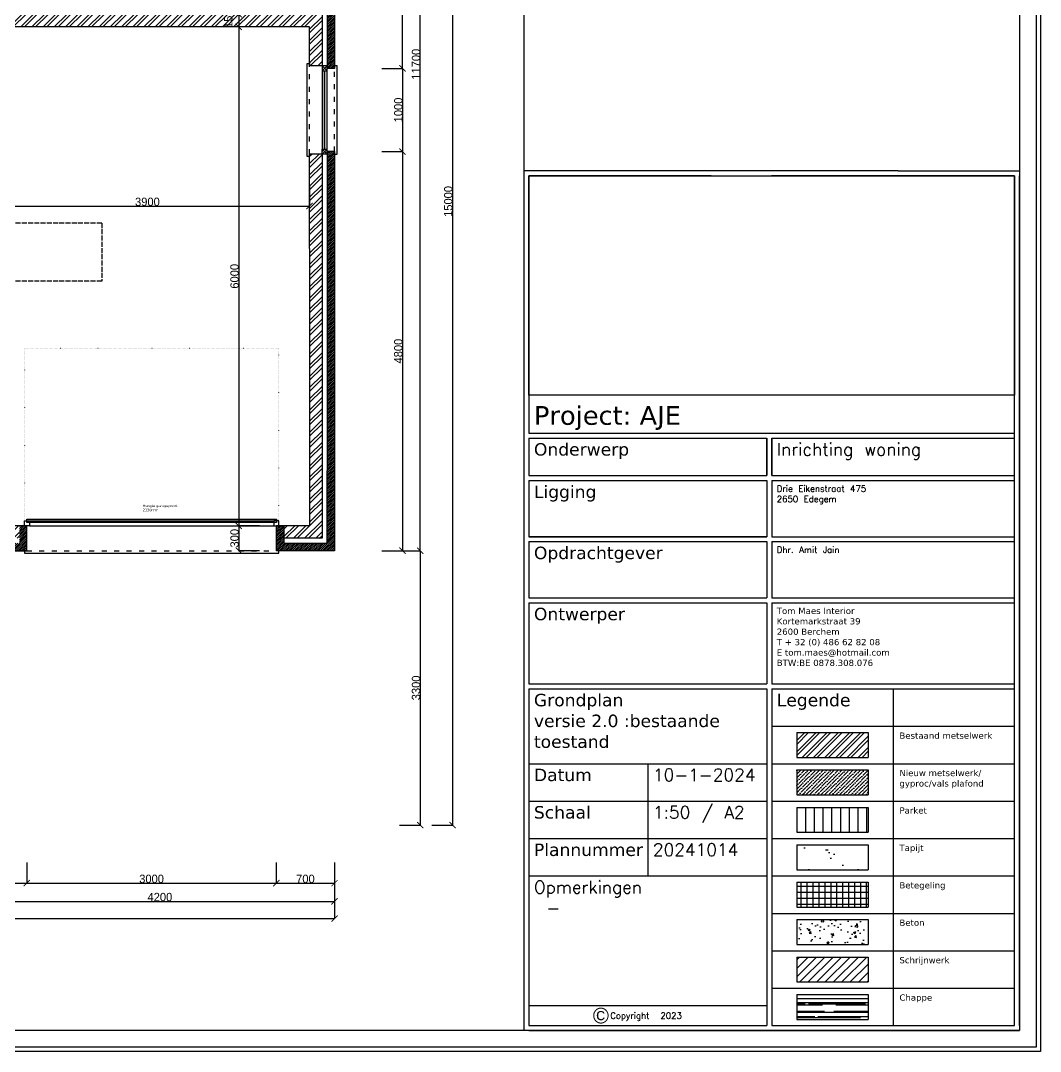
# Model space of a CAD drawing. Header units: millimetres. Extents: x -153917 to -31303, y -39726 to 31262.
# Drawn here: x -66977 to -54714, y 10551 to 22947 of the extents above; entities that cross this region are included whole.
import ezdxf

# ---------------------------------------------------------------- set-up
doc = ezdxf.new("R2010")
doc.units = ezdxf.units.MM
doc.header["$LTSCALE"] = 5
for name, pattern in [('ACAD_ISO02W100', [15, 12, -3]), ('ACAD_ISO03W100', [30, 12, -18]), ('ACAD_ISO07W100', [3, 0, -3])]:
    doc.linetypes.add(name, pattern=pattern)
for name, color, linetype in [('Bemating', 1, 'Continuous'), ('Deuren', 8, 'Continuous'), ('invulling muren', 252, 'Continuous'), ('KADER', 7, 'Continuous'), ('Meubel', 8, 'Continuous'), ('muren', 7, 'Continuous'), ('ramen', 8, 'Continuous'), ('Tekst', 7, 'Continuous')]:
    doc.layers.add(name, color=color, linetype=linetype)
doc.layers.add('parket', color=7, linetype='Continuous', true_color=0xe6d6b7)
doc.layers.add('verre', color=4, linetype='Continuous', lineweight=0)
doc.styles.add('Arial', font='txt.shx')
doc.styles.add('Geneva', font='')
doc.styles.get('Geneva').set_extended_font_data('Geneva')
doc.dimstyles.new('ISO-25', dxfattribs={"dimtxt": 100, "dimasz": 25, "dimexe": 1.25, "dimexo": 0.625, "dimtad": 1, "dimtxsty": 'Standard', "dimblk": 'ARCHTICK', "dimcen": 2.5, "dimse1": 1, "dimse2": 1, "dimadec": 0, "dimazin": 0, "dimtfac": 1, "dimtmove": 0, "dimatfit": 3, "dimfxl": 1, "dimarcsym": 0})
picture_1 = doc.add_image_def('image1.jpg', size_in_pixel=(1986, 897))

# ---------------------------------------------------------------- blocks, each defined once
blk = doc.blocks.new('_ArchTick')
at = {"color": 0, "linetype": 'ByBlock', "const_width": 0.15}
blk.add_lwpolyline([(-0.5, -0.5), (0.5, 0.5)], dxfattribs=at)
blk = doc.blocks.new('*D361')
at = {"layer": 'Bemating', "color": 0, "lineweight": -2, "transparency": 16777216}
for p, q in [((-80402, 12398), (-80402, 12147)), ((-63202, 12398), (-63202, 12147)), ((-80402, 12148), (-63202, 12148))]:
    blk.add_line(p, q, dxfattribs=at)
at = {"layer": 'Defpoints', "color": 0, "transparency": 16777216}
for p in [(-80402, 23638), (-63202, 20358), (-63202, 12148)]:
    blk.add_point(p, dxfattribs=at)
at = {"layer": 'Bemating', "color": 0, "lineweight": -2, "transparency": 16777216, "xscale": 75, "yscale": 75, "zscale": 75, "rotation": 180}
blk.add_blockref('_ArchTick', (-80402, 12148), dxfattribs=at)
at = {"layer": 'Bemating', "color": 0, "lineweight": -2, "transparency": 16777216, "xscale": 75, "yscale": 75, "zscale": 75}
blk.add_blockref('_ArchTick', (-63202, 12148), dxfattribs=at)
at = {"layer": 'Bemating', "color": 0, "transparency": 16777216, "insert": (-71802, 12199), "char_height": 100, "attachment_point": 5, "style": 'Geneva'}
blk.add_mtext('17200', dxfattribs=at)
blk = doc.blocks.new('*D362')
at = {"layer": 'Bemating', "color": 0, "lineweight": -2, "transparency": 16777216}
for p, q in [((-67402, 12605), (-67402, 12354)), ((-63202, 12605), (-63202, 12354)), ((-67402, 12355), (-63202, 12355))]:
    blk.add_line(p, q, dxfattribs=at)
at = {"layer": 'Defpoints', "color": 0, "transparency": 16777216}
for p in [(-63202, 17534), (-67402, 13272), (-63202, 12355)]:
    blk.add_point(p, dxfattribs=at)
at = {"layer": 'Bemating', "color": 0, "lineweight": -2, "transparency": 16777216, "xscale": 75, "yscale": 75, "zscale": 75, "rotation": 180}
blk.add_blockref('_ArchTick', (-67402, 12355), dxfattribs=at)
at = {"layer": 'Bemating', "color": 0, "lineweight": -2, "transparency": 16777216, "xscale": 75, "yscale": 75, "zscale": 75}
blk.add_blockref('_ArchTick', (-63202, 12355), dxfattribs=at)
at = {"layer": 'Bemating', "color": 0, "transparency": 16777216, "insert": (-65302, 12406), "char_height": 100, "attachment_point": 5, "style": 'Geneva'}
blk.add_mtext('4200', dxfattribs=at)
blk = doc.blocks.new('*D363')
at = {"layer": 'Bemating', "color": 0, "lineweight": -2, "transparency": 16777216}
for p, q in [((-62421, 16572), (-62170, 16572)), ((-62171, 16572), (-62171, 13272)), ((-62421, 13272), (-62170, 13272))]:
    blk.add_line(p, q, dxfattribs=at)
at = {"layer": 'Defpoints', "color": 0, "transparency": 16777216}
for p in [(-63202, 16572), (-67402, 13272), (-62171, 13272)]:
    blk.add_point(p, dxfattribs=at)
at = {"layer": 'Bemating', "color": 0, "lineweight": -2, "transparency": 16777216, "xscale": 75, "yscale": 75, "zscale": 75}
for p, rotation in [((-62171, 16572), 90), ((-62171, 13272), 270)]:
    blk.add_blockref('_ArchTick', p, dxfattribs=dict(at, rotation=rotation))
at = {"layer": 'Bemating', "color": 0, "transparency": 16777216, "insert": (-62222, 14922), "char_height": 100, "attachment_point": 5, "rotation": 90, "style": 'Geneva'}
blk.add_mtext('3300', dxfattribs=at)
blk = doc.blocks.new('*D369')
at = {"layer": 'Bemating', "color": 0, "lineweight": -2, "transparency": 16777216}
for p, q in [((-62635, 22372), (-62383, 22372)), ((-62385, 22372), (-62385, 21372)), ((-62635, 21372), (-62383, 21372))]:
    blk.add_line(p, q, dxfattribs=at)
at = {"layer": 'Defpoints', "color": 0, "transparency": 16777216}
for p in [(-63202, 22372), (-63202, 21372), (-62385, 21372)]:
    blk.add_point(p, dxfattribs=at)
at = {"layer": 'Bemating', "color": 0, "lineweight": -2, "transparency": 16777216, "xscale": 75, "yscale": 75, "zscale": 75}
for p, rotation in [((-62385, 22372), 90), ((-62385, 21372), 270)]:
    blk.add_blockref('_ArchTick', p, dxfattribs=dict(at, rotation=rotation))
at = {"layer": 'Bemating', "color": 0, "transparency": 16777216, "insert": (-62435, 21872), "char_height": 100, "attachment_point": 5, "rotation": 90, "style": 'Geneva'}
blk.add_mtext('1000', dxfattribs=at)
blk = doc.blocks.new('*D370')
at = {"layer": 'Bemating', "color": 0, "lineweight": -2, "transparency": 16777216}
for p, q in [((-62635, 21372), (-62383, 21372)), ((-62385, 21372), (-62385, 16572)), ((-62635, 16572), (-62383, 16572))]:
    blk.add_line(p, q, dxfattribs=at)
at = {"layer": 'Defpoints', "color": 0, "transparency": 16777216}
for p in [(-63202, 21372), (-63202, 16572), (-62385, 16572)]:
    blk.add_point(p, dxfattribs=at)
at = {"layer": 'Bemating', "color": 0, "lineweight": -2, "transparency": 16777216, "xscale": 75, "yscale": 75, "zscale": 75}
for p, rotation in [((-62385, 21372), 90), ((-62385, 16572), 270)]:
    blk.add_blockref('_ArchTick', p, dxfattribs=dict(at, rotation=rotation))
at = {"layer": 'Bemating', "color": 0, "transparency": 16777216, "insert": (-62435, 18972), "char_height": 100, "attachment_point": 5, "rotation": 90, "style": 'Geneva'}
blk.add_mtext('4800', dxfattribs=at)
blk = doc.blocks.new('*D374')
at = {"layer": 'Bemating', "color": 0, "lineweight": -2, "transparency": 16777216}
for p, q in [((-62421, 28272), (-62170, 28272)), ((-62171, 16572), (-62171, 28272)), ((-62421, 16572), (-62170, 16572))]:
    blk.add_line(p, q, dxfattribs=at)
at = {"layer": 'Defpoints', "color": 0, "transparency": 16777216}
for p in [(-63202, 28272), (-62171, 28272), (-63202, 16572)]:
    blk.add_point(p, dxfattribs=at)
at = {"layer": 'Bemating', "color": 0, "lineweight": -2, "transparency": 16777216, "xscale": 75, "yscale": 75, "zscale": 75}
for p, rotation in [((-62171, 28272), 90), ((-62171, 16572), 270)]:
    blk.add_blockref('_ArchTick', p, dxfattribs=dict(at, rotation=rotation))
at = {"layer": 'Bemating', "color": 0, "transparency": 16777216, "insert": (-62222, 22422), "char_height": 100, "attachment_point": 5, "rotation": 90, "style": 'Geneva'}
blk.add_mtext('11700', dxfattribs=at)
blk = doc.blocks.new('*D375')
at = {"layer": 'Bemating', "color": 0, "lineweight": -2, "transparency": 16777216}
for p, q in [((-62033, 28272), (-61782, 28272)), ((-61783, 28272), (-61783, 13272)), ((-62033, 13272), (-61782, 13272))]:
    blk.add_line(p, q, dxfattribs=at)
at = {"layer": 'Defpoints', "color": 0, "transparency": 16777216}
for p in [(-63202, 28272), (-67402, 13272), (-61783, 13272)]:
    blk.add_point(p, dxfattribs=at)
at = {"layer": 'Bemating', "color": 0, "lineweight": -2, "transparency": 16777216, "xscale": 75, "yscale": 75, "zscale": 75}
for p, rotation in [((-61783, 28272), 90), ((-61783, 13272), 270)]:
    blk.add_blockref('_ArchTick', p, dxfattribs=dict(at, rotation=rotation))
at = {"layer": 'Bemating', "color": 0, "transparency": 16777216, "insert": (-61834, 20772), "char_height": 100, "attachment_point": 5, "rotation": 90, "style": 'Geneva'}
blk.add_mtext('15000', dxfattribs=at)
blk = doc.blocks.new('*D436')
at = {"layer": 'Bemating', "color": 0, "lineweight": -2, "transparency": 16777216}
for p, q in [((-64104, 23022), (-64355, 23022)), ((-64354, 23022), (-64354, 22872)), ((-64104, 22872), (-64355, 22872))]:
    blk.add_line(p, q, dxfattribs=at)
at = {"layer": 'Defpoints', "color": 0, "transparency": 16777216}
for p in [(-63502, 23022), (-64354, 22872), (-63502, 22872)]:
    blk.add_point(p, dxfattribs=at)
at = {"layer": 'Bemating', "color": 0, "lineweight": -2, "transparency": 16777216, "xscale": 75, "yscale": 75, "zscale": 75}
for p, rotation in [((-64354, 23022), 90), ((-64354, 22872), 270)]:
    blk.add_blockref('_ArchTick', p, dxfattribs=dict(at, rotation=rotation))
at = {"layer": 'Bemating', "color": 0, "transparency": 16777216, "insert": (-64479, 22970), "char_height": 100, "attachment_point": 5, "rotation": 90, "style": 'Geneva'}
blk.add_mtext('150', dxfattribs=at)
blk = doc.blocks.new('*D437')
at = {"layer": 'Bemating', "color": 0, "lineweight": -2, "transparency": 16777216}
for p, q in [((-64104, 22872), (-64355, 22872)), ((-64354, 22872), (-64354, 16872)), ((-64104, 16872), (-64355, 16872))]:
    blk.add_line(p, q, dxfattribs=at)
at = {"layer": 'Defpoints', "color": 0, "transparency": 16777216}
for p in [(-63502, 22872), (-64354, 16872), (-63502, 16872)]:
    blk.add_point(p, dxfattribs=at)
at = {"layer": 'Bemating', "color": 0, "lineweight": -2, "transparency": 16777216, "xscale": 75, "yscale": 75, "zscale": 75}
for p, rotation in [((-64354, 22872), 90), ((-64354, 16872), 270)]:
    blk.add_blockref('_ArchTick', p, dxfattribs=dict(at, rotation=rotation))
at = {"layer": 'Bemating', "color": 0, "transparency": 16777216, "insert": (-64404, 19872), "char_height": 100, "attachment_point": 5, "rotation": 90, "style": 'Geneva'}
blk.add_mtext('6000', dxfattribs=at)
blk = doc.blocks.new('*D438')
at = {"layer": 'Bemating', "color": 0, "lineweight": -2, "transparency": 16777216}
for p, q in [((-64104, 16872), (-64355, 16872)), ((-64354, 16872), (-64354, 16572)), ((-64104, 16572), (-64355, 16572))]:
    blk.add_line(p, q, dxfattribs=at)
at = {"layer": 'Defpoints', "color": 0, "transparency": 16777216}
for p in [(-63502, 16872), (-64354, 16572), (-63202, 16572)]:
    blk.add_point(p, dxfattribs=at)
at = {"layer": 'Bemating', "color": 0, "lineweight": -2, "transparency": 16777216, "xscale": 75, "yscale": 75, "zscale": 75}
for p, rotation in [((-64354, 16872), 90), ((-64354, 16572), 270)]:
    blk.add_blockref('_ArchTick', p, dxfattribs=dict(at, rotation=rotation))
at = {"layer": 'Bemating', "color": 0, "transparency": 16777216, "insert": (-64404, 16722), "char_height": 100, "attachment_point": 5, "rotation": 90, "style": 'Geneva'}
blk.add_mtext('300', dxfattribs=at)
blk = doc.blocks.new('*D439')
at = {"layer": 'Bemating', "color": 0, "lineweight": -2, "transparency": 16777216}
for p, q in [((-67402, 12824), (-67402, 12573)), ((-66902, 12824), (-66902, 12573)), ((-67402, 12574), (-66902, 12574))]:
    blk.add_line(p, q, dxfattribs=at)
at = {"layer": 'Defpoints', "color": 0, "transparency": 16777216}
for p in [(-66902, 16572), (-67402, 13272), (-66902, 12574)]:
    blk.add_point(p, dxfattribs=at)
at = {"layer": 'Bemating', "color": 0, "lineweight": -2, "transparency": 16777216, "xscale": 75, "yscale": 75, "zscale": 75, "rotation": 180}
blk.add_blockref('_ArchTick', (-67402, 12574), dxfattribs=at)
at = {"layer": 'Bemating', "color": 0, "lineweight": -2, "transparency": 16777216, "xscale": 75, "yscale": 75, "zscale": 75}
blk.add_blockref('_ArchTick', (-66902, 12574), dxfattribs=at)
at = {"layer": 'Bemating', "color": 0, "transparency": 16777216, "insert": (-67152, 12625), "char_height": 100, "attachment_point": 5, "style": 'Geneva'}
blk.add_mtext('500', dxfattribs=at)
blk = doc.blocks.new('*D440')
at = {"layer": 'Bemating', "color": 0, "lineweight": -2, "transparency": 16777216}
for p, q in [((-66902, 12824), (-66902, 12573)), ((-63902, 12824), (-63902, 12573)), ((-66902, 12574), (-63902, 12574))]:
    blk.add_line(p, q, dxfattribs=at)
at = {"layer": 'Defpoints', "color": 0, "transparency": 16777216}
for p in [(-66902, 16572), (-63902, 16572), (-63902, 12574)]:
    blk.add_point(p, dxfattribs=at)
at = {"layer": 'Bemating', "color": 0, "lineweight": -2, "transparency": 16777216, "xscale": 75, "yscale": 75, "zscale": 75, "rotation": 180}
blk.add_blockref('_ArchTick', (-66902, 12574), dxfattribs=at)
at = {"layer": 'Bemating', "color": 0, "lineweight": -2, "transparency": 16777216, "xscale": 75, "yscale": 75, "zscale": 75}
blk.add_blockref('_ArchTick', (-63902, 12574), dxfattribs=at)
at = {"layer": 'Bemating', "color": 0, "transparency": 16777216, "insert": (-65402, 12625), "char_height": 100, "attachment_point": 5, "style": 'Geneva'}
blk.add_mtext('3000', dxfattribs=at)
blk = doc.blocks.new('*D441')
at = {"layer": 'Bemating', "color": 0, "lineweight": -2, "transparency": 16777216}
for p, q in [((-63902, 12824), (-63902, 12573)), ((-63202, 12824), (-63202, 12573)), ((-63902, 12574), (-63202, 12574))]:
    blk.add_line(p, q, dxfattribs=at)
at = {"layer": 'Defpoints', "color": 0, "transparency": 16777216}
for p in [(-63902, 16572), (-63202, 16572), (-63202, 12574)]:
    blk.add_point(p, dxfattribs=at)
at = {"layer": 'Bemating', "color": 0, "lineweight": -2, "transparency": 16777216, "xscale": 75, "yscale": 75, "zscale": 75, "rotation": 180}
blk.add_blockref('_ArchTick', (-63902, 12574), dxfattribs=at)
at = {"layer": 'Bemating', "color": 0, "lineweight": -2, "transparency": 16777216, "xscale": 75, "yscale": 75, "zscale": 75}
blk.add_blockref('_ArchTick', (-63202, 12574), dxfattribs=at)
at = {"layer": 'Bemating', "color": 0, "transparency": 16777216, "insert": (-63552, 12625), "char_height": 100, "attachment_point": 5, "style": 'Geneva'}
blk.add_mtext('700', dxfattribs=at)
blk = doc.blocks.new('*D495')
at = {"layer": 'Bemating', "color": 0, "lineweight": -2, "transparency": 16777216}
for p, q in [((-63502, 20967), (-63502, 20716)), ((-67402, 20467), (-67402, 20718)), ((-67402, 20717), (-63502, 20717))]:
    blk.add_line(p, q, dxfattribs=at)
at = {"layer": 'Defpoints', "color": 0, "transparency": 16777216}
for p in [(-63502, 22872), (-63502, 20717), (-67402, 18899)]:
    blk.add_point(p, dxfattribs=at)
at = {"layer": 'Bemating', "color": 0, "lineweight": -2, "transparency": 16777216, "xscale": 75, "yscale": 75, "zscale": 75, "rotation": 180}
blk.add_blockref('_ArchTick', (-67402, 20717), dxfattribs=at)
at = {"layer": 'Bemating', "color": 0, "lineweight": -2, "transparency": 16777216, "xscale": 75, "yscale": 75, "zscale": 75}
blk.add_blockref('_ArchTick', (-63502, 20717), dxfattribs=at)
at = {"layer": 'Bemating', "color": 0, "transparency": 16777216, "insert": (-65452, 20767), "char_height": 100, "attachment_point": 5, "style": 'Geneva'}
blk.add_mtext('3900', dxfattribs=at)
blk = doc.blocks.new('*D568')
at = {"layer": 'Bemating', "color": 0, "lineweight": -2, "transparency": 16777216}
for p, q in [((-62635, 25072), (-62383, 25072)), ((-62385, 22372), (-62385, 25072)), ((-62635, 22372), (-62383, 22372))]:
    blk.add_line(p, q, dxfattribs=at)
at = {"layer": 'Defpoints', "color": 0, "transparency": 16777216}
for p in [(-63247, 25072), (-62385, 25072), (-63202, 22372)]:
    blk.add_point(p, dxfattribs=at)
at = {"layer": 'Bemating', "color": 0, "lineweight": -2, "transparency": 16777216, "xscale": 75, "yscale": 75, "zscale": 75}
for p, rotation in [((-62385, 25072), 90), ((-62385, 22372), 270)]:
    blk.add_blockref('_ArchTick', p, dxfattribs=dict(at, rotation=rotation))
at = {"layer": 'Bemating', "color": 0, "transparency": 16777216, "insert": (-62435, 23722), "char_height": 100, "attachment_point": 5, "rotation": 90, "style": 'Geneva'}
blk.add_mtext('2700', dxfattribs=at)

msp = doc.modelspace()

# ---------------------------------------------------------------- hatches: boundary and pattern name
at = {"layer": 'invulling muren'}
h = msp.add_hatch(dxfattribs=at)
h.set_pattern_fill('ANSI31', color=256, scale=5)
h.paths.add_polyline_path([(-79351.814, 25071.817), (-80401.814, 25071.817), (-80401.814, 23787.817), (-80401.814, 23637.817), (-80401.814, 22671.817), (-80311.814, 22671.817), (-80311.814, 22701.817), (-80311.814, 23787.817), (-80311.814, 24981.817), (-79351.814, 24981.817)])
h.paths.add_polyline_path([(-80311.814, 21671.817), (-80401.814, 21671.817), (-80401.814, 19461.817), (-80311.814, 19461.817), (-80311.814, 19491.817)])
h.paths.add_polyline_path([(-80311.814, 18461.817), (-80401.814, 18461.817), (-80401.814, 16071.817), (-79301.814, 16071.817), (-79301.814, 16161.817), (-79331.814, 16161.817), (-80311.814, 16161.817)])
h.paths.add_polyline_path([(-77201.814, 16161.817), (-77901.814, 16161.817), (-77901.814, 16071.817), (-77871.814, 16071.817), (-77201.814, 16071.817)])
h.paths.add_polyline_path([(-73801.814, 16161.817), (-73831.814, 16161.817), (-75801.814, 16161.817), (-75801.814, 16071.817), (-75771.814, 16071.817), (-74301.814, 16071.817), (-73901.814, 16071.817), (-73801.814, 16071.817)])
h.paths.add_polyline_path([(-73901.814, 16071.817), (-73991.814, 16071.817), (-73991.814, 15761.817), (-74211.814, 15761.817), (-74211.814, 16071.817), (-74301.814, 16071.817), (-74301.814, 15671.817), (-73901.814, 15671.817)])
h.paths.add_polyline_path([(-73901.814, 13671.817), (-74301.814, 13671.817), (-74301.814, 13271.817), (-73901.814, 13271.817)])
h.paths.add_polyline_path([(-73991.814, 13361.817), (-74211.814, 13361.817), (-74211.814, 13581.817), (-73991.814, 13581.817)], flags=16)
h.paths.add_polyline_path([(-71501.814, 13671.817), (-71901.814, 13671.817), (-71901.814, 13271.817), (-71501.814, 13271.817), (-71501.814, 13361.817), (-71811.814, 13361.817), (-71811.814, 13581.817), (-71501.814, 13581.817)], flags=17)
h.paths.add_polyline_path([(-71411.814, 16161.817), (-71971.814, 16161.817), (-72001.814, 16161.817), (-72001.814, 16071.817), (-71501.814, 16071.817), (-71501.814, 13571.817), (-71501.814, 13271.817), (-70001.814, 13271.817), (-70001.814, 13361.817), (-70031.814, 13361.817), (-71411.814, 13361.817)])
h.paths.add_polyline_path([(-67401.814, 13971.817), (-67401.814, 16571.817), (-66901.814, 16571.817), (-66901.814, 16871.817), (-66931.814, 16871.817), (-66991.814, 16871.817), (-66991.814, 16661.817), (-67491.814, 16661.817), (-67491.814, 13361.817), (-68571.814, 13361.817), (-68601.814, 13361.817), (-68601.814, 13271.817), (-68571.814, 13271.817), (-67401.814, 13271.817)])
h.paths.add_polyline_path([(-74191.814, 25071.817), (-74221.814, 25071.817), (-76051.814, 25071.817), (-76051.814, 24981.817), (-75941.814, 24981.817), (-74191.814, 24981.817)])
h.paths.add_polyline_path([(-71391.814, 25071.817), (-72791.814, 25071.817), (-72791.814, 24981.817), (-72761.814, 24981.817), (-71391.814, 24981.817)])
h.paths.add_polyline_path([(-69011.814, 26071.817), (-69101.814, 26071.817), (-69101.814, 26041.817), (-69101.814, 25071.817), (-69791.814, 25071.817), (-69791.814, 24981.817), (-69761.814, 24981.817), (-69011.814, 24981.817)])
h.paths.add_polyline_path([(-66901.814, 28271.817), (-66931.814, 28271.817), (-69101.814, 28271.817), (-69101.814, 27471.817), (-69011.814, 27471.817), (-69011.814, 27501.817), (-69011.814, 28181.817), (-66931.814, 28181.817), (-66901.814, 28181.817)])
h.paths.add_polyline_path([(-63201.814, 28271.817), (-65401.814, 28271.817), (-65401.814, 28181.817), (-65371.814, 28181.817), (-63291.814, 28181.817), (-63291.814, 27309.317), (-63291.814, 25971.817), (-63201.814, 25971.817), (-63201.814, 26001.817)])
h.paths.add_polyline_path([(-63201.814, 25071.817), (-63291.814, 25071.817), (-63291.814, 25041.817), (-63291.814, 22371.817), (-63201.814, 22371.817), (-63201.814, 23787.817)])
h.paths.add_polyline_path([(-63201.814, 20207.817), (-63201.814, 21371.817), (-63291.814, 21371.817), (-63291.814, 21341.817), (-63291.814, 17534.317), (-63291.814, 16661.817), (-63811.814, 16661.817), (-63811.814, 16871.817), (-63901.814, 16871.817), (-63901.814, 16571.817), (-63201.814, 16571.817), (-63201.814, 17521.817), (-63201.814, 17671.817)])
h = msp.add_hatch(dxfattribs=at)
h.set_pattern_fill('ANSI32', color=256, scale=10)
h.paths.add_polyline_path([(-66931.814, 28121.817), (-68951.814, 28121.817), (-68951.814, 27501.817), (-68801.814, 27501.817), (-68801.814, 27531.817), (-68801.814, 27971.817), (-66931.814, 27971.817)])
h.paths.add_polyline_path([(-63351.814, 28121.817), (-65371.814, 28121.817), (-65371.814, 27971.817), (-63501.814, 27971.817), (-63501.814, 27309.317), (-63501.814, 26001.817), (-63351.814, 26001.817), (-63351.814, 27309.317)])
h.paths.add_polyline_path([(-67401.814, 22871.817), (-63501.814, 22871.817), (-63501.814, 22401.817), (-63351.814, 22401.817), (-63351.814, 25041.817), (-63501.814, 25041.817), (-63501.814, 24771.817), (-63501.814, 23787.817), (-63501.814, 23021.817), (-67401.814, 23021.817), (-67551.814, 23021.817), (-67551.814, 23523.949), (-67709.811, 23681.947), (-67716.882, 23674.875), (-67815.877, 23575.881), (-67701.814, 23461.817), (-67701.814, 19271.817), (-69651.814, 19271.817), (-69651.814, 19261.817), (-69651.814, 19121.817), (-67701.814, 19121.817), (-67701.814, 18371.817), (-67691.814, 18371.817), (-67401.814, 18371.817)])
h.paths.add_polyline_path([(-68801.814, 26041.817), (-68951.814, 26041.817), (-68951.814, 24921.817), (-69761.814, 24921.817), (-69761.814, 24771.817), (-69731.814, 24771.817), (-69011.814, 24771.817), (-68897.75, 24657.754), (-68890.679, 24664.825), (-68791.684, 24763.82), (-68801.814, 24773.949)])
h.paths.add_polyline_path([(-71421.814, 24921.817), (-72761.814, 24921.817), (-72761.814, 24771.817), (-72731.814, 24771.817), (-72371.814, 24771.817), (-71421.814, 24771.817)])
h.paths.add_polyline_path([(-74221.814, 24921.817), (-75941.814, 24921.817), (-75941.814, 24981.817), (-76091.814, 24981.817), (-76091.814, 24771.817), (-75301.814, 24771.817), (-75301.814, 23521.817), (-75301.814, 23071.817), (-75301.814, 22571.817), (-75301.814, 22171.817), (-75751.814, 22171.817), (-75751.814, 21721.817), (-75301.814, 21721.817), (-75301.814, 21671.817), (-75291.814, 21671.817), (-75151.814, 21671.817), (-75151.814, 22471.817), (-75151.814, 24771.817), (-74221.814, 24771.817)])
h.paths.add_polyline_path([(-75301.814, 21971.817), (-75301.814, 21821.817), (-75651.814, 21821.817), (-75651.814, 21971.817)], flags=16)
h.paths.add_polyline_path([(-75315.634, 21901.086, -1), (-75415.634, 21901.086, -1)], flags=0)
h.paths.add_polyline_path([(-75443.869, 21901.086, -1), (-75543.869, 21901.086, -1)], flags=0)
h.paths.add_polyline_path([(-79311.814, 24981.817), (-79461.814, 24981.817), (-79461.814, 24921.817), (-80251.814, 24921.817), (-80251.814, 23787.817), (-80251.814, 22701.817), (-80101.814, 22701.817), (-80101.814, 22731.817), (-80101.814, 23787.817), (-80101.814, 24771.817), (-79311.814, 24771.817)])
h.paths.add_polyline_path([(-80101.814, 21611.817), (-80101.814, 21641.817), (-80251.814, 21641.817), (-80251.814, 19491.817), (-80101.814, 19491.817), (-80101.814, 20671.817)])
h.paths.add_polyline_path([(-80101.814, 18431.817), (-80251.814, 18431.817), (-80251.814, 16221.817), (-79331.814, 16221.817), (-79331.814, 16371.817), (-79361.814, 16371.817), (-80101.814, 16371.817), (-80101.814, 17459.817)])
h.paths.add_polyline_path([(-77231.814, 16371.817), (-77871.814, 16371.817), (-77871.814, 16221.817), (-77231.814, 16221.817)])
h.paths.add_polyline_path([(-73831.814, 16371.817), (-74101.814, 16371.817), (-75151.814, 16371.817), (-75151.814, 16621.817), (-75161.814, 16621.817), (-75301.814, 16621.817), (-75301.814, 16371.817), (-75771.814, 16371.817), (-75771.814, 16221.817), (-73831.814, 16221.817)])
h.paths.add_polyline_path([(-75151.814, 20821.817), (-75161.814, 20821.817), (-75301.814, 20821.817), (-75301.814, 20071.817), (-75301.814, 19971.817), (-75301.814, 18371.817), (-75291.814, 18371.817), (-75151.814, 18371.817), (-75151.814, 19921.817), (-72251.814, 19921.817), (-71561.814, 19921.817), (-71432.334, 19792.338), (-71425.263, 19799.409), (-71326.268, 19898.404), (-71499.682, 20071.817), (-75151.814, 20071.817)])
h.paths.add_polyline_path([(-70551.814, 19121.817), (-70501.814, 19121.817), (-70501.814, 19131.817), (-70501.814, 19271.817), (-70699.682, 19271.817), (-70725.227, 19297.363), (-70732.298, 19290.292), (-70831.293, 19191.297), (-70701.814, 19061.817), (-70701.814, 17971.817), (-70751.814, 17971.817), (-70751.814, 17871.817), (-70701.814, 17871.817), (-70701.814, 16371.817), (-71701.814, 16371.817), (-71701.814, 17871.817), (-71601.814, 17871.817), (-71601.814, 17971.817), (-71801.814, 17971.817), (-71801.814, 16371.817), (-71971.814, 16371.817), (-71971.814, 16221.817), (-71411.814, 16221.817), (-71351.814, 16221.817), (-71351.814, 13421.817), (-70031.814, 13421.817), (-70031.814, 13571.817), (-70061.814, 13571.817), (-71201.814, 13571.817), (-71201.814, 16221.817), (-70551.814, 16221.817)])
h.paths.add_polyline_path([(-67401.814, 17459.817), (-67401.814, 17521.817), (-67411.814, 17521.817), (-67701.814, 17521.817), (-67701.814, 13571.817), (-68571.814, 13571.817), (-68571.814, 13421.817), (-67551.814, 13421.817), (-67551.814, 16721.817), (-67491.814, 16721.817), (-66991.814, 16721.817), (-66991.814, 16871.817), (-67401.814, 16871.817)])
h.paths.add_polyline_path([(-63351.814, 17534.317), (-63351.814, 21341.817), (-63501.814, 21341.817), (-63501.814, 21311.817), (-63501.814, 20511.817), (-63501.814, 20207.817), (-63501.814, 17521.817), (-63501.814, 16871.817), (-63811.814, 16871.817), (-63811.814, 16721.817), (-63351.814, 16721.817)])
h = msp.add_hatch(dxfattribs=at)
h.set_pattern_fill('ANSI32', color=256, scale=10)
h.paths.add_polyline_path([(-56784.122, 14085.554), (-56784.122, 14385.554), (-57644.122, 14385.554), (-57644.122, 14085.554)])
h = msp.add_hatch(dxfattribs=at)
h.set_pattern_fill('ANSI36', color=1, scale=10)
h.paths.add_polyline_path([(-56784.122, 13935.554), (-57644.122, 13935.554), (-57644.122, 13635.554), (-56784.122, 13635.554)])
at = {"layer": 'Tekst'}
h = msp.add_hatch(dxfattribs=at)
h.set_pattern_fill('AR-SAND', color=256, scale=7.5, style=0)
h.set_pattern_definition([(37.5, (-129810.08, -17229.84), (-12.0002, 367.0599), [0, -289.56, 0, -323.85, 0, -309.5625]), (7.5, (-129810.1, -17229.84), (337.1425, 537.6188), [0, -156.21, 0, -260.985, 0, -100.0125]), (327.5, (-130044.4, -17229.84), (593.2443, 1.0779), [0, -95.25, 0, -342.9, 0, -447.675]), (317.5, (-130044.4, -17229.84), (572.6673, 167.197), [0, -47.625, 0, -224.79, 0, -257.175])])
h.paths.add_polyline_path([(-56784.122, 13035.554), (-57644.122, 13035.554), (-57644.122, 12735.554), (-56784.122, 12735.554)])
h = msp.add_hatch(dxfattribs=at)
h.set_pattern_fill('NET', color=256, scale=22.5, style=0)
h.set_pattern_definition([(0, (-148100.256, -2464.635), (0, 71.4375), []), (90, (-148100.256, -2464.635), (-71.4375, 4e-15), [])])
h.paths.add_polyline_path([(-56784.122, 12285.554), (-56784.122, 12585.554), (-57644.122, 12585.554), (-57644.122, 12285.554)])
h = msp.add_hatch(dxfattribs=at)
h.set_pattern_fill('AR-CONC', color=256, scale=1.5, style=0)
h.set_pattern_definition([(50, (-129810.08, -17229.84), (273.277, -23.9086), [28.575, -314.325]), (355, (-129810.08, -17229.84), (-52.8642, 286.585), [22.86, -251.46]), (100.451, (-129787.3, -17231.84), (220.41375, 262.675), [24.285, -267.135]), (46.1842, (-129810.08, -17153.64), (406.6186, -63.0635), [42.8625, -471.4875]), (96.6356, (-129776.2, -17158.9), (356.1064, 371.1383), [36.4275, -400.7025]), (351.184, (-129810.08, -17153.64), (356.107, 371.1377), [34.29, -377.19]), (21, (-129771.98, -17172.7), (227.4223, -153.3983), [28.575, -314.325]), (326, (-129771.98, -17172.7), (92.703, 276.2819), [22.86, -251.46]), (71.4514, (-129753.03, -17185.48), (320.1247, 122.8843), [24.285, -267.135]), (37.5, (-129810.08, -17229.84), (4.6329, 126.83256), [0, -248.412, 0, -255.27, 0, -252.4125]), (7.5, (-129810.08, -17229.84), (100.2295, 150.27086), [0, -145.542, 0, -242.697, 0, -96.2025]), (327.5, (-129895.04, -17229.84), (203.38589, -8.59312), [0, -95.25, 0, -297.18, 0, -394.335]), (317.5, (-129933.14, -17229.84), (222.19377, 38.13974), [0, -123.825, 0, -197.358, 0, -280.035])])
h.paths.add_polyline_path([(-56784.122, 12135.554), (-57644.122, 12135.554), (-57644.122, 11835.554), (-56784.122, 11835.554)])
h = msp.add_hatch(dxfattribs=at)
h.set_pattern_fill('ANSI31', color=256, scale=22.5, style=0)
h.set_pattern_definition([(45, (-129810.08, -17679.844), (-50.51394, 50.51394), [])])
h.paths.add_polyline_path([(-57644.122, 11685.554), (-57644.122, 11385.554), (-56784.122, 11385.554), (-56784.122, 11685.554)])
h = msp.add_hatch(dxfattribs=at)
h.set_pattern_fill('AR-RROOF', color=256, scale=4.5, style=0)
h.set_pattern_definition([(0, (-148100.26, -2464.63), (251.46, 114.3), [1714.5, -228.6, 571.5, -114.3]), (0, (-147948.24, -2407.48), (-114.3, 152.019), [342.9, -37.719, 685.8, -85.725]), (0, (-148043.106, -2367.48), (594.36, 76.581), [914.4, -160.02, 457.2, -114.3])])
h.paths.add_polyline_path([(-57644.122, 11235.554), (-57644.122, 10935.554), (-56784.122, 10935.554), (-56784.122, 11235.554)])

# ---------------------------------------------------------------- linework, layer by layer
at = {"layer": 'Deuren', "linetype": 'ACAD_ISO07W100'}
for p, q in [((-63871.814, 19001.817), (-66931.814, 19001.817)), ((-66931.814, 19001.817), (-66931.814, 16871.817)), ((-63871.814, 16871.817), (-63871.814, 19001.817))]:
    msp.add_line(p, q, dxfattribs=at)
at = {"layer": 'Deuren'}
for p, q in [((-66931.814, 16871.817), (-66931.814, 16931.817)), ((-66931.814, 16931.817), (-66901.814, 16931.817)), ((-66901.814, 16871.817), (-66931.814, 16871.817)), ((-66871.814, 16871.817), (-66931.814, 16871.817)), ((-66901.814, 16931.817), (-66901.814, 16951.817)), ((-66901.814, 16951.817), (-63901.814, 16951.817)), ((-66901.814, 16911.817), (-66901.814, 16931.817)), ((-66901.814, 16931.817), (-63931.814, 16931.817)), ((-63901.814, 16911.817), (-66901.814, 16911.817)), ((-66871.814, 16911.817), (-66871.814, 16871.817)), ((-66871.814, 16871.817), (-63931.814, 16871.817)), ((-63871.814, 16931.817), (-63931.814, 16931.817)), ((-63931.814, 16931.817), (-63931.814, 16871.817)), ((-63931.814, 16871.817), (-63871.814, 16871.817)), ((-63901.814, 16951.817), (-63901.814, 16911.817)), ((-63901.814, 16871.817), (-63871.814, 16871.817)), ((-63871.814, 16871.817), (-63871.814, 16931.817)), ((-66901.814, 16571.817), (-66931.814, 16571.817)), ((-66931.814, 16571.817), (-66931.814, 16541.817)), ((-66931.814, 16541.817), (-63901.814, 16541.817)), ((-63901.814, 16541.817), (-63871.814, 16541.817)), ((-63871.814, 16541.817), (-63871.814, 16571.817))]:
    msp.add_line(p, q, dxfattribs=at)
at = {"layer": 'KADER', "linetype": 'Continuous'}
for p, q in [((-54714.122, 31261.669), (-54714.122, 10550.554)), ((-54764.122, 31211.669), (-54764.122, 10600.554)), ((-54964.122, 31011.669), (-54964.122, 10800.554)), ((-54964.122, 10800.554), (-82528.23, 10800.554)), ((-54714.122, 10550.554), (-82778.23, 10550.554)), ((-54764.122, 10600.554), (-82728.23, 10600.554))]:
    msp.add_line(p, q, dxfattribs=at)
at = {"layer": 'Meubel', "linetype": 'ACAD_ISO02W100'}
for p, q in [((-66001.814, 20511.817), (-67401.814, 20511.817)), ((-66001.814, 20511.817), (-66001.814, 19811.817)), ((-66001.814, 19811.817), (-67401.814, 19811.817))]:
    msp.add_line(p, q, dxfattribs=at)
at = {"layer": 'muren'}
for p, q in [((-63351.814, 25041.817), (-63351.814, 22401.817)), ((-63291.814, 25071.817), (-63291.814, 22371.817)), ((-63201.814, 23787.817), (-63201.814, 22371.817)), ((-63501.814, 22871.817), (-67401.814, 22871.817)), ((-63501.814, 22401.817), (-63501.814, 22871.817)), ((-63291.814, 22401.817), (-63501.814, 22401.817)), ((-63291.814, 22401.817), (-63501.814, 22401.817)), ((-63291.814, 22371.817), (-63291.814, 22401.817)), ((-63291.814, 22371.817), (-63291.814, 22401.817)), ((-63201.814, 22371.817), (-63291.814, 22371.817)), ((-63201.814, 22371.817), (-63291.814, 22371.817)), ((-63501.814, 20511.817), (-63501.814, 21341.817)), ((-63291.814, 21341.817), (-63501.814, 21341.817)), ((-63291.814, 21341.817), (-63501.814, 21341.817)), ((-63351.814, 21341.817), (-63351.814, 17534.317)), ((-63291.814, 21371.817), (-63291.814, 17534.317)), ((-63201.814, 21371.817), (-63291.814, 21371.817)), ((-63291.814, 21371.817), (-63291.814, 21341.817)), ((-63201.814, 21371.817), (-63291.814, 21371.817)), ((-63291.814, 21371.817), (-63291.814, 21341.817)), ((-63201.814, 21371.817), (-63201.814, 20207.817)), ((-63501.814, 20207.817), (-63501.814, 20511.817)), ((-63501.814, 20207.817), (-63501.814, 17521.817)), ((-63201.814, 20207.817), (-63201.814, 17534.317)), ((-63201.814, 17671.817), (-63201.814, 17521.817)), ((-63501.814, 17521.817), (-63501.814, 16871.817)), ((-63351.814, 17534.317), (-63351.814, 16721.817)), ((-63291.814, 16661.817), (-63291.814, 17534.317)), ((-63201.814, 17521.817), (-63201.814, 16571.817)), ((-66901.814, 16871.817), (-67401.814, 16871.817)), ((-66901.814, 16571.817), (-66901.814, 16871.817)), ((-63501.814, 16871.817), (-63901.814, 16871.817)), ((-63901.814, 16571.817), (-63901.814, 16871.817)), ((-63901.814, 16871.817), (-63811.814, 16871.817)), ((-63811.814, 16871.817), (-63811.814, 16661.817)), ((-63351.814, 16721.817), (-63811.814, 16721.817)), ((-63811.814, 16661.817), (-63291.814, 16661.817)), ((-67401.814, 16571.817), (-66901.814, 16571.817)), ((-66901.814, 16571.817), (-67401.814, 16571.817)), ((-63201.814, 16571.817), (-63901.814, 16571.817)), ((-63201.814, 16571.817), (-63901.814, 16571.817))]:
    msp.add_line(p, q, dxfattribs=at)
at = {"layer": 'muren', "linetype": 'ACAD_ISO03W100'}
for p, q in [((-63501.814, 21341.817), (-63501.814, 22401.817)), ((-63201.814, 21371.817), (-63201.814, 22371.817)), ((-66901.814, 16571.817), (-63901.814, 16571.817))]:
    msp.add_line(p, q, dxfattribs=at)
at = {"layer": 'muren', "linetype": 'Continuous'}
msp.add_lwpolyline([(-55024.122, 10860.554), (-55024.122, 21081.717)], dxfattribs=at)
at = {"layer": 'parket'}
for p, q in [((-57539.122, 13485.554), (-57539.122, 13185.554)), ((-57434.122, 13485.554), (-57434.122, 13185.554)), ((-57329.122, 13485.554), (-57329.122, 13185.554)), ((-57224.122, 13485.554), (-57224.122, 13185.554)), ((-57119.122, 13485.554), (-57119.122, 13185.554)), ((-57014.122, 13485.554), (-57014.122, 13185.554)), ((-56909.122, 13485.554), (-56909.122, 13185.554)), ((-56804.122, 13485.554), (-56804.122, 13185.554))]:
    msp.add_line(p, q, dxfattribs=at)
at = {"layer": 'ramen'}
for p, q in [((-63531.814, 22401.817), (-63531.814, 22431.817)), ((-63531.814, 22431.817), (-63501.814, 22431.817)), ((-63531.814, 21311.817), (-63531.814, 22401.817)), ((-63501.814, 22431.817), (-63501.814, 22401.817)), ((-63291.814, 22401.817), (-63351.814, 22401.817)), ((-63351.814, 22401.817), (-63351.814, 21371.817)), ((-63351.814, 22401.817), (-63351.814, 22341.817)), ((-63291.814, 22341.817), (-63351.814, 22401.817)), ((-63351.814, 22341.817), (-63291.814, 22401.817)), ((-63351.814, 22341.817), (-63291.814, 22341.817)), ((-63291.814, 21341.817), (-63291.814, 22401.817)), ((-63171.803, 22401.817), (-63201.814, 22401.817)), ((-63171.803, 22371.817), (-63171.803, 22401.817)), ((-63171.803, 21341.817), (-63171.803, 22371.817)), ((-63501.814, 21341.817), (-63501.814, 21311.817)), ((-63351.814, 21341.817), (-63351.814, 21401.817)), ((-63351.814, 21401.817), (-63291.814, 21401.817)), ((-63291.814, 21401.817), (-63351.814, 21341.817)), ((-63291.814, 21341.817), (-63351.814, 21401.817)), ((-63201.814, 21371.817), (-63201.803, 21341.817)), ((-63201.803, 21341.817), (-63171.803, 21341.817)), ((-63501.814, 21311.817), (-63531.814, 21311.817))]:
    msp.add_line(p, q, dxfattribs=at)
at = {"layer": 'Tekst'}
for p, q in [((-60924.122, 31011.669), (-60924.122, 10800.554)), ((-56424.122, 21141.717), (-60924.122, 21141.717)), ((-60864.122, 21081.717), (-60864.122, 17985.554)), ((-58674.122, 21081.717), (-60864.122, 21081.717)), ((-58674.122, 21081.717), (-57944.122, 21081.717)), ((-56484.122, 21081.717), (-57944.122, 21081.717)), ((-55024.122, 21081.717), (-56484.122, 21081.717)), ((-56424.122, 21141.717), (-54964.122, 21141.717)), ((-55024.122, 17985.554), (-55024.122, 21081.717)), ((-54964.122, 10860.554), (-54964.122, 21081.717)), ((-54964.122, 17925.554), (-54964.122, 19425.554)), ((-60864.122, 17985.554), (-58674.122, 17985.554)), ((-58674.122, 17985.554), (-57944.122, 17985.554)), ((-57944.122, 17985.554), (-56484.122, 17985.554)), ((-56484.122, 17985.554), (-55024.122, 17985.554)), ((-60864.122, 17925.554), (-58004.122, 17925.554)), ((-60864.122, 17925.554), (-60864.122, 17475.554)), ((-58004.122, 17925.554), (-58004.122, 17475.554)), ((-58004.122, 17475.554), (-58004.122, 17925.554)), ((-57944.122, 17925.554), (-57944.122, 17475.554)), ((-57944.122, 17475.554), (-57944.122, 17925.554)), ((-57944.122, 17925.554), (-56424.122, 17925.554)), ((-56424.122, 17925.554), (-55024.122, 17925.554)), ((-55024.122, 17475.554), (-55024.122, 17925.554)), ((-60864.122, 17475.554), (-58004.122, 17475.554)), ((-60864.122, 17415.554), (-58004.122, 17415.554)), ((-60864.122, 17415.554), (-60864.122, 16740.554)), ((-58004.122, 17415.554), (-58004.122, 16740.554)), ((-58004.122, 17355.554), (-58004.122, 16740.554)), ((-57944.122, 17475.554), (-55024.122, 17475.554)), ((-57944.122, 17415.554), (-57944.122, 16740.554)), ((-57944.122, 17415.554), (-55024.122, 17415.554)), ((-57944.122, 17355.554), (-57944.122, 16740.554)), ((-55024.122, 16740.554), (-55024.122, 17415.554)), ((-58004.122, 16740.554), (-60864.122, 16740.554)), ((-60864.122, 16740.554), (-58004.122, 16740.554)), ((-57944.122, 16740.554), (-55024.122, 16740.554)), ((-57944.122, 16740.554), (-55024.122, 16740.554)), ((-60864.122, 16680.554), (-58004.122, 16680.554)), ((-60864.122, 16680.554), (-60864.122, 16005.554)), ((-58004.122, 16680.554), (-58004.122, 16005.554)), ((-57944.122, 16680.554), (-57944.122, 16005.554)), ((-57944.122, 16680.554), (-55024.122, 16680.554)), ((-55024.122, 16005.554), (-55024.122, 16680.554)), ((-60864.122, 16005.554), (-58004.122, 16005.554)), ((-60864.122, 16005.554), (-58004.122, 16005.554)), ((-57944.122, 16005.554), (-55024.122, 16005.554)), ((-57944.122, 16005.554), (-55024.122, 16005.554)), ((-60864.122, 15945.554), (-58004.122, 15945.554)), ((-60864.122, 15945.554), (-60864.122, 14970.554)), ((-58004.122, 15945.554), (-58004.122, 14970.554)), ((-57944.122, 15945.554), (-57944.122, 14970.554)), ((-57944.122, 15945.554), (-55024.122, 15945.554)), ((-55024.122, 14970.554), (-55024.122, 15945.554)), ((-60864.122, 14970.554), (-58004.122, 14970.554)), ((-60864.122, 14970.554), (-58004.122, 14970.554)), ((-60864.122, 14910.554), (-58004.122, 14910.554)), ((-60864.122, 14910.554), (-60864.122, 10860.554)), ((-58004.122, 14910.554), (-58004.122, 10860.554)), ((-57944.122, 14970.554), (-55024.122, 14970.554)), ((-57944.122, 14970.554), (-55024.122, 14970.554)), ((-57944.122, 14910.554), (-57944.122, 10860.554)), ((-57944.122, 14910.554), (-55024.122, 14910.554)), ((-56484.122, 14910.554), (-56484.122, 10860.554)), ((-55024.122, 10860.554), (-55024.122, 14910.554)), ((-57944.122, 14460.554), (-55024.122, 14460.554)), ((-57644.122, 14385.554), (-56784.122, 14385.554)), ((-57644.122, 14385.554), (-57644.122, 14085.554)), ((-56784.122, 14385.554), (-56784.122, 14085.554)), ((-60864.122, 14010.554), (-58004.122, 14010.554)), ((-59434.122, 14010.554), (-59434.122, 12660.554)), ((-57944.122, 14010.554), (-55024.122, 14010.554)), ((-57644.122, 14085.554), (-56784.122, 14085.554)), ((-57644.122, 13935.554), (-57644.122, 13635.554)), ((-57644.122, 13935.554), (-56784.122, 13935.554)), ((-56784.122, 13935.554), (-56784.122, 13635.554)), ((-60864.122, 13560.554), (-58004.122, 13560.554)), ((-57944.122, 13560.554), (-55024.122, 13560.554)), ((-57644.122, 13635.554), (-56784.122, 13635.554)), ((-57644.122, 13485.554), (-57644.122, 13185.554)), ((-57644.122, 13485.554), (-56784.122, 13485.554)), ((-56784.122, 13485.554), (-56784.122, 13185.554)), ((-57644.122, 13185.554), (-56784.122, 13185.554)), ((-60864.122, 13110.554), (-58004.122, 13110.554)), ((-57944.122, 13110.554), (-55024.122, 13110.554)), ((-57644.122, 13035.554), (-57644.122, 12735.554)), ((-57644.122, 13035.554), (-56784.122, 13035.554)), ((-56784.122, 13035.554), (-56784.122, 12735.554)), ((-60864.122, 12660.554), (-58004.122, 12660.554)), ((-57944.122, 12660.554), (-55024.122, 12660.554)), ((-57644.122, 12735.554), (-56784.122, 12735.554)), ((-57644.122, 12585.554), (-57644.122, 12285.554)), ((-57644.122, 12585.554), (-56784.122, 12585.554)), ((-56784.122, 12585.554), (-56784.122, 12285.554)), ((-57644.122, 12285.554), (-56784.122, 12285.554)), ((-57944.122, 12210.554), (-55024.122, 12210.554)), ((-57644.122, 12135.554), (-57644.122, 11835.554)), ((-57644.122, 12135.554), (-56784.122, 12135.554)), ((-56784.122, 12135.554), (-56784.122, 11835.554)), ((-57644.122, 11835.554), (-56784.122, 11835.554)), ((-57944.122, 11760.554), (-55024.122, 11760.554)), ((-57644.122, 11685.554), (-57644.122, 11385.554)), ((-57644.122, 11685.554), (-56784.122, 11685.554)), ((-56784.122, 11685.554), (-56784.122, 11385.554)), ((-57944.122, 11310.554), (-55024.122, 11310.554)), ((-57644.122, 11385.554), (-56784.122, 11385.554)), ((-57644.122, 11235.554), (-57644.122, 10935.554)), ((-57644.122, 11235.554), (-56784.122, 11235.554)), ((-56784.122, 11235.554), (-56784.122, 10935.554)), ((-60864.122, 11100.554), (-58004.122, 11100.554)), ((-57644.122, 10935.554), (-56784.122, 10935.554)), ((-60864.122, 10800.554), (-60924.122, 10800.554)), ((-60864.122, 10860.554), (-58004.122, 10860.554)), ((-60864.122, 10800.554), (-55024.122, 10800.554)), ((-57944.122, 10860.554), (-55024.122, 10860.554)), ((-55024.122, 10800.554), (-54964.122, 10800.554))]:
    msp.add_line(p, q, dxfattribs=at)
msp.add_lwpolyline([(-60864.122, 21081.717), (-55024.122, 21081.717), (-55024.122, 18444.013), (-60864.122, 18444.013)], close=True, dxfattribs=at)
for p in [(-59404.122, 21081.717), (-57944.122, 21081.717)]:
    msp.add_point(p, dxfattribs=at)
at = {"layer": 'verre'}
for p, q in [((-63326.814, 21401.817), (-63326.814, 22341.817)), ((-63321.814, 21401.817), (-63321.814, 22341.817)), ((-63316.814, 21401.817), (-63316.814, 22341.817))]:
    msp.add_line(p, q, dxfattribs=at)

# ---------------------------------------------------------------- texts
at = {"layer": 'Tekst', "ltscale": 5, "insert": (-60804.122, 18310.91), "char_height": 225, "width": 2860, "attachment_point": 1, "style": 'Arial'}
msp.add_mtext('{\\fVerdana|b0|i0|c0|p34;Project: AJE}', dxfattribs=at)
at = {"layer": 'Tekst', "attachment_point": 1}
for s, insert, char_height, width in [('{\\fVerdana|b0|i0|c0|p34;Onderwerp}', (-60804.122, 17865.554), 150, 2800), ('{\\fVerdana|b0|i0|c0|p34;Ligging}', (-60804.122, 17355.554), 150, 2800), ('{\\fVerdana|b0|i0|c0|p34;Opdrachtgever}', (-60804.122, 16620.554), 150, 2800), ('{\\fVerdana|b0|i0|c0|p34;Ontwerper}', (-60804.122, 15885.554), 150, 2800), ('{\\fVerdana|b0|i0|c0|p34;Tom Maes Interior\\PKortemarkstraat 39\\P2600 Berchem\\PT + 32 (0) 486 62 82 08\\PE tom.maes@hotmail.com\\PBTW:BE 0878.308.076}', (-57884.122, 15885.554), 75, 2860), ('{\\fVerdana|b0|i0|c0|p34;Legende}', (-57884.122, 14850.554), 150, 2860), ('{\\fVerdana|b0|i0|c0|p34;Bestaand metselwerk}', (-56409.122, 14385.554), 75, 1385), ('{\\fVerdana|b0|i0|c0|p34;Datum}', (-60804.122, 13950.554), 150, 1370), ('{\\fVerdana|b0|i0|c0|p34;Nieuw metselwerk/\\Pgyproc/vals plafond}', (-56409.122, 13935.554), 75, 1385), ('{\\fVerdana|b0|i0|c0|p34;Schaal}', (-60804.122, 13500.554), 150, 1370), ('{\\fVerdana|b0|i0|c0|p34;Parket}', (-56409.122, 13485.554), 75, 1385), ('{\\fVerdana|b0|i0|c0|p34;Plannummer}', (-60804.122, 13050.554), 150, 1370), ('{\\fVerdana|b0|i0|c0|p34;Tapijt}', (-56409.122, 13035.554), 75, 1385), ('{\\fVerdana|b0|i0|c0|p34;Betegeling}', (-56409.122, 12585.554), 75, 1385), ('{\\fVerdana|b0|i0|c0|p34;Beton}', (-56409.122, 12135.554), 75, 1385), ('{\\fVerdana|b0|i0|c0|p34;Schrijnwerk}', (-56409.122, 11685.554), 75, 1385), ('{\\fVerdana|b0|i0|c0|p34;Chappe}', (-56409.122, 11235.554), 75, 1385), ('{\\fArial|b0|i0|c0|p32;\\H1.25x;©}', (-60095.384, 11074.291), 150, 779.74152)]:
    msp.add_mtext(s, dxfattribs=dict(at, insert=insert, char_height=char_height, width=width))
at = {"layer": 'Tekst', "attachment_point": 1, "style": 'Arial'}
for s, insert, char_height, width in [('Inrichting woning', (-57884.122, 17865.554), 150, 2860), ('Drie Eikenstraat 475\\P2650 Edegem', (-57884.122, 17355.554), 75, 2860), ('Dhr. Amit Jain', (-57884.122, 16620.554), 75, 2860), ('{\\fVerdana|b0|i0|c0|p34;\\C4;Grondplan \\Pversie 2.0 :bestaande toestand}', (-60804.122, 14850.554), 150, 2800), ('10-1-2024', (-59374.122, 13950.554), 150, 1370), ('1:50 / A2', (-59374.122, 13500.554), 150, 1370), ('20241014', (-59374.122, 13050.554), 150, 1370), ('\\A1;Opmerkingen\\P\\pxi-3,l4,t4;-^I', (-60804.122, 12600.554), 150, 2860), ('Copyright  2023', (-59886.019, 11018.381), 75, 1188.18549)]:
    msp.add_mtext(s, dxfattribs=dict(at, insert=insert, char_height=char_height, width=width))
at = {"layer": 'Tekst', "insert": (-65508.256, 17046.03), "char_height": 30, "attachment_point": 7}
msp.add_mtext_dynamic_manual_height_columns('{\\fVerdana|b0|i0|c0|p34;Hoogte garagepoort 2130mm}', width=513.71165, gutter_width=12.5, heights=[0], dxfattribs=at)

# ---------------------------------------------------------------- dimensions: what is measured, and where the dimension line sits
at = {"layer": 'Bemating'}
for base, p1, p2, picture, middle in [((-61783.191, 13271.817), (-63201.814, 28271.817), (-67401.814, 13271.817), '*D375', (-61833.816, 20771.817)), ((-62171.055, 28271.817), (-63201.814, 16571.817), (-63201.814, 28271.817), '*D374', (-62221.68, 22421.817)), ((-62384.741, 25071.817), (-63201.814, 22371.817), (-63246.814, 25071.817), '*D568', (-62435.366, 23721.817)), ((-64353.548, 22871.817), (-63501.814, 23021.817), (-63501.814, 22871.817), '*D436', (-64479.173, 22969.942)), ((-64353.548, 16871.817), (-63501.814, 22871.817), (-63501.814, 16871.817), '*D437', (-64404.173, 19871.817)), ((-62384.741, 21371.817), (-63201.814, 22371.817), (-63201.814, 21371.817), '*D369', (-62435.366, 21871.817)), ((-62384.741, 16571.817), (-63201.814, 21371.817), (-63201.814, 16571.817), '*D370', (-62435.366, 18971.817)), ((-64353.548, 16571.817), (-63501.814, 16871.817), (-63201.814, 16571.817), '*D438', (-64404.173, 16721.817)), ((-62171.055, 13271.817), (-63201.814, 16571.817), (-67401.814, 13271.817), '*D363', (-62221.68, 14921.817))]:
    dim = msp.add_linear_dim(base=base, p1=p1, p2=p2, angle=90, dimstyle='ISO-25', override={"dimasz": 75, "dimtxsty": 'Geneva', "dimse1": 0, "dimse2": 0, "dimtmove": 1, "dimfxl": 250, "dimfxlon": 1}, dxfattribs=at)
    dim.commit()
    dim.dimension.update_dxf_attribs({"geometry": picture, "text_midpoint": middle})
for base, p1, p2, override, picture, middle in [((-63201.814, 12148.238), (-80401.814, 23637.817), (-63201.814, 20357.817), {"dimasz": 75, "dimtxsty": 'Geneva', "dimse1": 0, "dimse2": 0, "dimfxl": 250, "dimfxlon": 1}, '*D361', (-71801.814, 12198.863)), ((-63501.814, 20716.853), (-67401.814, 18899.235), (-63501.814, 22871.817), {"dimasz": 75, "dimtxsty": 'Geneva', "dimse1": 0, "dimse2": 0, "dimtmove": 1, "dimfxl": 250, "dimfxlon": 1}, '*D495', (-65451.814, 20767.478)), ((-63201.814, 12355.472), (-67401.814, 13271.817), (-63201.814, 17534.317), {"dimasz": 75, "dimtxsty": 'Geneva', "dimse1": 0, "dimse2": 0, "dimtmove": 1, "dimfxl": 250, "dimfxlon": 1}, '*D362', (-65301.814, 12406.097)), ((-66901.814, 12573.944), (-67401.814, 13271.817), (-66901.814, 16571.817), {"dimasz": 75, "dimtxsty": 'Geneva', "dimse1": 0, "dimse2": 0, "dimtmove": 1, "dimfxl": 250, "dimfxlon": 1}, '*D439', (-67151.814, 12624.569)), ((-63901.814, 12573.944), (-66901.814, 16571.817), (-63901.814, 16571.817), {"dimasz": 75, "dimtxsty": 'Geneva', "dimse1": 0, "dimse2": 0, "dimtmove": 1, "dimfxl": 250, "dimfxlon": 1}, '*D440', (-65401.814, 12624.569)), ((-63201.814, 12573.944), (-63901.814, 16571.817), (-63201.814, 16571.817), {"dimasz": 75, "dimtxsty": 'Geneva', "dimse1": 0, "dimse2": 0, "dimtmove": 1, "dimfxl": 250, "dimfxlon": 1}, '*D441', (-63551.814, 12624.569))]:
    dim = msp.add_linear_dim(base=base, p1=p1, p2=p2, dimstyle='ISO-25', override=override, dxfattribs=at)
    dim.commit()
    dim.dimension.update_dxf_attribs({"geometry": picture, "text_midpoint": middle})

# ---------------------------------------------------------------- pictures from other files: only their frames are drawn
at = {"layer": 'Tekst'}
image = msp.add_image(picture_1, insert=(-60864.122, 18444.013), size_in_units=(5840, 2637.704), rotation=0, dxfattribs=at)
image.dxf.flags = 7

doc.saveas('drawing.dxf')
